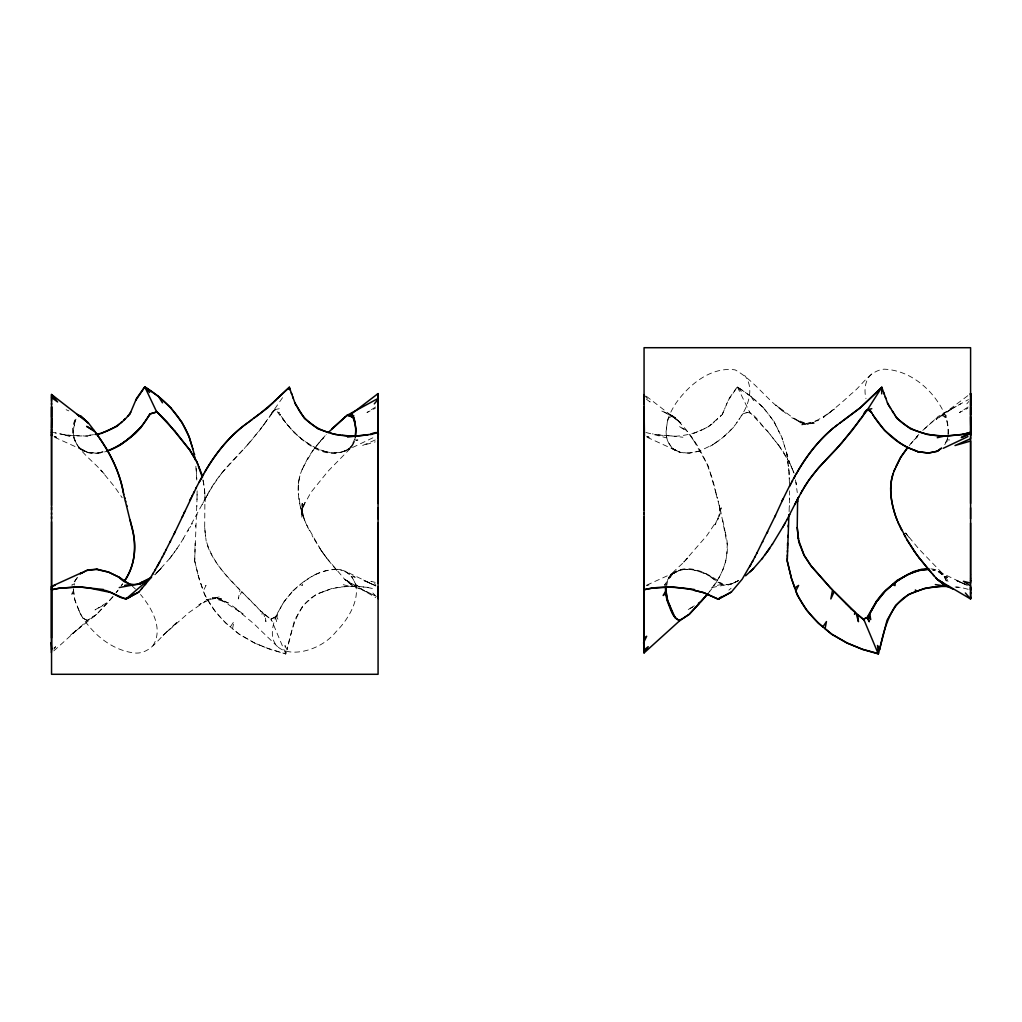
<?xml version="1.0" encoding="UTF-8"?>
<svg xmlns="http://www.w3.org/2000/svg" width="1022" height="1022" viewBox="0 0 1022 1022"><rect width="100%" height="100%" fill="white"/><g stroke="black" fill="none" stroke-linecap="round" stroke-linejoin="round"><path stroke-width="0.75" stroke-dasharray="5 3.75" d="M266.103 647.756L285.764 653.927L286.978 649.8L285.01 645.482L285.764 653.927L270.025 649.366L254.248 642.889L239.276 634.24L225.811 623.177L215.118 611.36L204.745 595.085L198.92 578.414L194.704 560.976L197.016 498.889M197.016 499.579L197.08 494.418M197.08 495.108L197.118 490.841M204.937 495.581L204.681 528.642L205.882 538.658M789.112 511.639L789.597 494.418M789.597 495.108L789.636 490.841M789.533 499.579L789.533 498.889M194.985 546.233L195.061 543.104M196.901 506.235L196.914 505.507M789.418 506.235L789.444 505.507M204.707 527.556L205.448 534.966M205.243 501.47L205.256 500.716M194.729 560.043L194.832 554.908M194.87 552.033L194.959 548.84M302.231 503.45L301.797 517.937L302.231 503.45L301.899 512.648L304.888 501.815L301.452 509.569L310.995 492.297L328.279 470.976L352.053 446.691L355.873 438.757M195.713 525.078L195.649 526.815M355.183 438.157L351.134 446.614L354.072 441.312L357.943 439.984L354.826 439.869L355.286 437.212M947.701 438.157L944.021 445.937M947.816 437.212L947.343 439.869L950.473 439.984L946.602 441.312L944.162 445.707M91.188 452.72C77.57 452.363 70.799 436.982 74.402 425.139M948.097 434.516C949.221 428.844 946.985 423.491 946.244 417.781C936.293 392.499 912.071 370.156 883.992 369.172C869.275 370.705 862.146 385.843 851.16 393.955C842.345 402.298 832.93 409.975 823.336 417.41L834.412 409.068L822.774 417.129L810.791 423.734L818.328 420.336L801.733 424.833L815.85 422.891L805.157 423.44L799.843 422.648L808.236 424.322L791.616 417.717L804.199 423.951L792.446 417.398L775.851 405.082L785.892 413.348C767.445 400.713 754.53 380.606 735.15 369.887C711.108 366.476 689.301 384.387 676.155 402.885C671.761 409.758 667.532 417.219 666.868 425.51C665.565 431.642 665.82 438.54 669.193 443.918M302.435 468.881C295.026 484.85 298.45 503.309 304.109 519.265L302.09 508.688M298.756 481.732L298.462 483.815M298.858 480.8L299.88 475.92M79.946 448.415C71.923 440.099 72.153 427.17 76.599 417.73M298.322 484.747L298.296 492.834M73.495 588.889C73.878 594.676 74.542 600.732 77.225 606.033C78.668 610.211 80.687 614.133 82.846 617.965C94.509 635.697 113.046 650.49 134.61 653.007C149.774 654.412 157.618 639.517 167.71 631.021M261.977 614.363L262.373 611.935L261.389 611.795C241.166 589.196 214.147 570.289 206.048 540.012M665.45 588.404C665.948 574.543 679.822 567.695 687.653 557.986L683.744 562.087L706.956 535.49L718.428 518.282L714.889 524.886L717.674 519.24L721.187 507.781L719.462 516.225L719.59 505.43L727.281 544.867L726.425 558.868L723.154 569.292L718.492 578.529L709.306 591.879M948.135 434.184C947.752 427.362 949.361 415.379 939.703 415.29L937.634 417.027M74.376 425.293C74.593 422.929 75.143 420.617 75.73 418.317C63.006 443.114 91.418 457.677 104.563 474.323L100.744 470.018L114.234 486.344L122.18 497.727M73.456 589.055L73.584 590.55L70.659 595.519L73.763 592.53L74.734 599.888L79.422 611.565M723.244 412.185L722.222 414.574L708.284 426.864M675.555 418.024L672.169 416.095L668.299 418.139L667.315 421.882L665.884 433.328L667.66 441.67L672.502 448.454L669.052 443.701M336.736 569.292C315.491 570.008 297.159 584.239 284.87 600.706C281.995 604.564 280.028 609.035 277.511 613.123C254.644 663.137 313.55 660.212 336.072 631.673C349.818 618.169 366.259 590.141 348.962 574.083M728.175 400.509L737.335 386.865L742.138 392.499M303.189 467.08L312.617 450.906M302.065 469.75L308.401 456.834L316.092 446.333M722.222 414.574L729.031 398.503L737.335 386.865L750.978 396.434L756.344 401.339M724.572 409.03L725.224 407.484M726.259 405.057L726.898 403.549M206.303 496.909L183.104 539.054M202.177 504.702L202.535 503.935M202.905 503.182L203.429 502.083M711.772 587.561L732.199 583.651L727.511 585.248L732.225 583.562L731.522 583.83C733.655 583.613 733.502 582.681 733.208 583.204M275.685 616.611L270.753 619.281L261.389 611.795L241.665 591.674L238.305 598.943L240.029 590.039C226.552 575.961 212.206 561.5 206.355 542.375M207.032 495.581C216.179 477.133 230.768 462.532 244.833 447.853M209.587 491.007L213.739 484.402M275.633 616.713L276.157 615.729L278.125 619.588L277.281 613.519L283.477 602.622M196.658 515.573L197.208 514.564M205.741 497.944L207.313 495.057M205.256 498.813L204.03 501.01M192.008 524.056L192.404 523.353M209.05 491.965L209.497 491.16M152.866 645.802C163.814 628.913 151.767 607.937 140.487 594.485M207.44 494.84L208.015 493.805M187.997 530.942L188.533 530.035M213.917 484.121L221.544 473.378M190.169 527.263L190.744 526.304M714.404 443.561C725.377 436.598 734.844 427.222 741.257 415.865C748.934 404.482 754.147 387.415 744.757 375.559M183.705 538.096L179.284 545.148M77.391 577.507L75.13 580.726L74.236 585.299L74.491 583.664L71.808 585.21L78.387 576.076L77.979 576.676M179.604 544.649L173.881 552.928M264.736 423.351L284.154 395.361M177.228 548.38L169.46 558.868M672.974 573.623L667.647 580.726L666.753 585.299L667.021 583.664L664.338 585.21L669.64 577.839M285.764 653.927L271.034 618.847L271.252 620.443M736.734 422.584L737.399 421.601M738.855 419.416L739.328 418.726M669.653 577.813L670.905 576.076L667.724 577.711C675.874 569.318 688.509 567.197 699.214 571.605C710.034 572.805 716.869 586.053 727.69 584.38L726.77 584.648L731.931 583.779M121.695 585.21L122.602 583.805L121.043 586.079M272.018 413.552L259.256 430.875L244.284 448.466M263.382 425.241L264.506 423.657M172.003 555.47L170.827 557.067M53.962 649.047L55.686 646.696L53.617 648.331M312.911 450.51L315.274 447.342M263.203 425.484L250.76 441.248M737.335 386.865L749.496 411.917L767.509 431.22C760.317 425.522 751.144 404.418 741.257 415.865M173.497 553.439L172.373 554.946M170.061 558.101L154.411 575.501M161.042 568.449L154.756 574.594M272.516 412.914L275.084 409.541L279.223 412.914M113.072 596.58L96.732 614.311L69.994 635.531L81.108 626.358L73.61 632.976M283.861 601.945L291.998 591.942M912.454 441.734L908.98 445.899L910.551 444.021M271.737 412.786L273.615 410.499M320.486 441.07L326.286 434.516M319.337 442.462L316.45 445.899M320.653 440.865L318.404 443.574M708.604 592.696C722.592 576.382 731.765 554.026 725.224 532.59M918.804 434.516L910.921 443.574M112.803 596.874L108.575 601.664L95.02 609.917L107.08 603.287L96.732 614.311L92.236 617.224M913.745 440.175L917.13 437.339L915.239 438.425L916.683 436.816M316.271 446.116L318.021 444.021M966.812 403.869L968.741 401.569M221.94 472.841L243.773 449.041M871.792 373.911C864.829 380.043 863.909 390.123 865.992 398.669M749.496 411.917L749.267 411.444M916.696 436.803L917.743 435.615M246.851 445.605L245.395 447.24M325.175 435.666L322.709 438.425L324.613 437.339L321.802 439.486M249.534 442.615L250.237 441.836M249.227 442.96L247.158 445.26M922.764 430.403L939.703 415.29L968.486 399.602M160.965 568.539L155.689 573.661M158.487 570.851L155.893 573.253M924.284 428.882L937.621 417.027M172.807 626.256L177.866 621.465L163.124 635.314L189.057 612.485L205.805 600.987L198.907 604.756L209.663 599.659L220.177 596.733L206.201 599.799L216.345 598.394L221.404 598.764L212.397 597.755L228.213 602.967L214.939 597.001L228.213 602.967M733.515 427.362L722.017 438.246M712.04 423.951C701.833 431.782 688.458 435.346 675.759 436.228L667.685 435.679M714.57 421.639L712.973 423.108M717.751 418.701L716.154 420.17M720.229 416.414L721.225 415.494M53.821 650.873L87.253 620.648L92.58 616.943M273.385 410.793L274.343 410.103L273.206 410.997M352.053 446.691C323.591 468.344 291.436 432.255 276.438 410.525M292.803 590.946L300.072 584.61L302.474 585.593L302.729 582.323L314.699 574.837M353.305 586.104L356.448 586.526C356.359 585.504 352.36 585.58 353.305 586.104L374.844 595.545L358.748 587.906M728.852 590.154L731.1 588.238M325.494 451.686C334.526 453.525 343.967 453.691 351.108 446.627C340.492 456.821 323.987 452.72 312.515 446.116M967.821 395.693L936.126 419.48L953.028 408.085L948.122 410.933L960.718 403.831M711.772 577.634L722.273 584.635L721.225 584.801L722.656 584.699M720.152 439.549L719.22 440.201M689.198 453.206L679.834 452.324L671.863 448.262C680.09 454.611 690.706 453.551 700.006 450.894L712.973 444.557M711.874 445.324L709.817 446.358M712.219 445.094L715.349 442.896M716.294 442.245L718.249 440.878M375.598 406.999L366.962 412.53L375.291 408.289M968.128 406.999L959.479 412.53L967.821 408.289M672.284 573.419C688.854 561.857 709.945 574.057 723.538 584.903M92.772 616.79L96.732 614.311M694.321 605.791L687.538 609.917L694.245 606.238M734.256 582.693L738.523 580.585M742.751 413.872L749.292 411.981M79.461 611.629C81.198 617.135 87.126 623.931 92.082 617.352M737.807 580.956L738.408 580.649M672.744 573.751L678.365 570.889L673.076 573.419L677.509 571.247M712.053 577.43C702.318 572.128 690.272 566.993 679.272 570.455M673.076 573.559L670.151 575.156L674.533 572.831M693.465 433.545L697.975 431.514M675.631 572.192L671.62 574.287L676.449 571.86M735.738 581.991L734.09 582.757L735.776 581.978M668.299 418.139L672.169 416.095L672.399 417.883L673.843 418.432L672.821 415.801L658.653 409.707M344.644 451.277L375.432 436.586M735.38 582.17L734.396 582.629L737.973 580.879M271.073 619.102L274.599 617.505L276.668 621.785L275.429 617.096M735.022 582.336L732.557 583.447M699.981 430.607L701.948 429.725M703.941 428.818L707.122 427.388M646.773 585.121L680.294 569.944M375.24 439.958L362.478 445.541L375.24 441.849M344.325 451.354L345.334 450.945M315.249 574.492C324.753 570.161 335.548 567.619 345.64 571.362L375.841 585.9L363.232 580.036M646.492 585.708L648.996 584.903M279.262 408.711L275.084 409.541M699.942 450.906L689.569 453.129M86.231 451.75L79.346 448.262L87.304 452.324L98.24 452.874M97.895 452.95L104.781 451.481L97.052 453.129M89.208 435.321L93.526 434.669M90.651 435.104C78.272 437.173 65.523 435.257 53.361 432.472M717.303 585.312L721.954 584.431M349.332 586.206L332.559 588.238L316.22 594.357L303.1 605.318L294.502 620.341L286.978 649.8C292.254 627.304 298.169 599.595 323.259 591.738L322.875 589.975L324.37 591.304C340.594 584.84 360.229 585.133 375.687 589.311M65.178 435.014L74.057 437.863M336.545 569.305C343.111 568.858 349.064 574.875 355.234 577.226L351.721 576.37M955.123 587.011L961.204 587.433L956.222 587.062M655.281 434.478L669.947 435.832M65.536 435.04L84.226 435.96L90.409 437.237M658.053 435.04L665.475 435.525M671.25 435.921L682.926 437.237M90.984 452.708L96.668 453.206M368.175 587.369L359.195 586.756L354.992 584.15L357.087 586.641L349.55 586.258L342.804 584.584M930.927 568.858C939.525 569.28 946.972 575.795 948.825 584.162M645.891 432.472L666.587 437.863M65.05 434.989L55.214 432.843M652.432 433.839L653.16 434.018M938.158 571.362L944.213 576.357L947.764 577.226C941.811 576.587 939.065 569.599 932.588 569.995L938.158 571.362L966.135 584.814L955.749 580.036L961.28 582.578M968.204 589.311L960.833 587.407M375.189 582.374L370.871 581.288L375.674 584.392M254.848 643.132L239.276 634.24L232.556 628.722L233.936 621.568L230.346 626.869C218.759 617.211 209.05 604.858 203.289 590.92L206.074 585.414L202.305 587.918L198.191 575.322M946.155 417.359L944.724 416.81L946.385 415.865L944.379 416.721L942.591 416.056L945.069 414.485L939.703 415.29M325.405 451.647C305.361 445.247 289.264 430.173 278.789 412.224M678.915 451.852L680.256 452.388M86.397 451.852L87.739 452.388M262.169 646.147L264.992 647.296M256.535 643.822L261.019 645.661M646.632 436.253L649.213 437.339L646.632 436.1M54.115 436.253L56.683 437.339L54.115 436.1M326.503 557.808L344.823 579.448L351.964 584.124C340.364 576.855 355.503 587.599 351.734 584.954M66.136 409.707L68.844 410.87M965.356 584.482L956.681 580.675L967.451 585.414M375.841 585.798L364.164 580.675L374.933 585.414M664.07 412.045L674.035 417.743M647.054 437.237L677.688 451.213M54.536 437.237L82.782 449.999L80.074 448.543M83.216 450.191L85.158 451.213M84.813 451.047L85.49 451.366M83.663 450.395L77.8 447.559L84.647 450.97M364.024 590.486L355.63 585.798M797.186 420.489L804.199 423.951M673.46 448.977L675.312 449.999L672.514 448.492M220.65 599.582L243.083 613.992L232.288 605.778L253.878 623.765L278.84 647.884M686.375 430.326L679.157 426.353L687.333 431.642M716.294 494.52C710.571 465.649 695.969 436.905 674.098 417.232L675.312 417.806L672.821 415.801M349.728 582.323L345.206 579.781L351.632 584.903M344.823 579.448L375.713 597.589M311.314 445.362C298.373 438.144 287.872 427.055 280.181 414.459M79.601 448.607L84.532 451.724L90.792 453.372L98.035 453.321A54.281 31.337 -45 0 0 105.956 451.52M738.076 387.364C749.752 395.233 761.313 403.907 769.464 415.571M668.145 413.399L680.09 422.214L674.482 417.576L675.568 418.049M774.012 421.843L781.856 437.48M944.213 576.357L947.113 582.693M349.332 574.364L345.64 571.362M646.492 399.308L650.12 401.953L644.793 395.655M646.313 396.229L680.959 423.07L677.88 420.642M82.846 617.965L87.253 620.648M262.296 612.459L263.65 613.558L265.924 621.67L265.068 614.592L270.753 619.281M763.204 407.574L757.098 402.016M132.132 585.951L135.492 589.106M942.054 573.023L918.714 548.776L905.62 533.062L908.903 537.329M372.851 592.99L377.233 597.551M336.685 570.429L327.73 559.507M763.421 407.765L773.986 421.383L775.915 425.267M778.841 445.541L767.535 431.246L782.328 450.063L790.798 465.419M770.23 416.58L774.306 422.06M778.981 445.72L789.597 462.647L781.715 436.956L778.432 430.39M905.824 533.088L909.721 538.402M321.1 550.347L324.063 554.486M324.383 554.92L325.788 556.837M323.859 554.192L327.155 558.702M693.836 440.763L708.272 466.019L715.873 492.745M321.777 551.28L323.437 553.605M321.662 551.126L314.048 539.041M691.191 437.02L689.633 434.797M693.453 440.227L691.587 437.582M320.87 550.015L306.779 525.155M750.978 396.434L754.977 402.821M279.913 414.025L280.322 414.689M356.41 585.798L351.734 576.395M308.989 529.715L309.513 530.648M312.042 535.4L312.975 537.087M777.844 429.151L776.49 426.481M308.503 528.808L305.144 521.616M306.051 523.634L303.802 518.09M790.517 464.818L792.344 469.085M794.03 473.097L793.098 470.874M793.787 472.547L791.935 468.191M791.13 466.16L791.475 466.926M944.251 576.395L946.794 581.952M789.84 462.953L790.351 464.333M304.582 520.172L300.545 507.87L298.309 493.153M302.972 515.88L302.665 515.075M785.343 448.837L785.599 449.552M725.288 532.781L724.343 527.659M782.009 437.991L782.507 439.575M784.308 445.349L784.704 446.742M783.005 441.146L783.401 442.526M786.518 452.49L789.01 471.398L789.418 483.38L789.38 481.847M717.112 497.356L717.406 498.455M718.032 500.754L718.338 501.853M719.207 505.238L720.778 513.312M194.704 560.976L197.872 574.057M795.499 479.88L797.275 492.566M203.071 480.455L204.566 489.653M795.985 482.256L796.445 484.39M203.314 481.643L202.969 479.88M203.455 482.256L203.915 484.39M722.695 520.16L724.24 527.071M719.424 506.363L716.064 493.779M788.256 465.559L788.371 466.275M787.834 461.855L788.103 464.065M195.854 466.275L196.824 480.327M205.499 535.528L205.729 537.189M206.176 541.123L205.831 538.096M788.677 468.446L789.01 471.398M196.16 468.446L196.492 471.398M787.017 455.097L786.889 453.768M787.425 458.175L787.566 459.657M204.502 488.465L204.988 496.258M204.745 492.566L204.86 494.303M205.052 497.203L205.115 498.378M204.604 490.19L204.668 491.429M789.112 474.374L789.035 472.151M196.594 474.374L196.505 472.151M789.214 477.389L789.252 478.909M196.697 477.389L196.735 478.909M194.959 547.562L194.959 548.201M117.517 590.946L116.086 592.696L119.178 588.889L117.517 590.946M357.189 585.951L356.308 585.632L357.189 585.951M676.181 450.395L670.33 447.559L677.164 450.97L676.181 450.395M721.008 514.028L720.919 513.964"/><path stroke-width="1.5" d="M51.547 521.795L51.547 649.966M51.547 518.652L51.547 516.634M51.547 514.398L51.547 512.814M51.547 509.901L51.547 506.925M51.611 406.692L51.547 427.899M378.076 405.427L378.255 393.636L377.488 394.019M378.076 393.726L378.153 399.283L374.295 403.869M378.076 598.432L378.076 597.104L378.319 598.688M378.076 596.644L378.076 595.008M378.076 587.011L378.076 594.255M378.076 590.103L378.089 586.832M378.076 523.085L378.076 583.089M378.076 507.781L378.076 518.844M378.076 441.031L378.076 503.476M378.076 436.598L378.076 438.719M378.076 435.321L378.076 406.884M644.064 521.795L644.064 649.966L648.203 646.696L644.064 652.943L679.771 620.648L689.25 614.311L708.003 593.514L701.105 601.664L698.384 603.312M644.064 520.888L644.064 519.994M644.064 518.652L644.064 516.634M644.064 514.398L644.064 512.814M644.064 509.901L644.064 506.925M644.064 401.416L644.064 400.611M788.933 514.564L787.234 560.976L791.45 578.414L797.262 595.085L806.601 610.172L818.328 623.177L831.793 634.24L847.366 643.132L862.542 649.366L878.511 653.595L877.528 645.482L879.495 649.8L878.294 653.927L862.657 649.404L846.765 642.889L831.793 634.24L825.073 628.722L826.453 621.568L822.876 626.869C811.289 617.211 801.58 604.858 795.806 590.92L798.604 585.414L794.822 587.918L791.45 578.414L787.234 560.976M970.593 416.899L970.593 415.136M970.593 414.715L970.593 406.884M970.593 400.752L970.593 405.427M970.006 394.019L970.772 393.636L970.606 414.804M970.593 393.726L970.593 396.868M970.593 598.432L970.593 597.104L970.593 598.969L937.34 579.448L933.891 575.603M970.593 593.399L970.593 592.53M970.593 590.103L970.478 586.973M970.593 578.235L970.593 583.089L963.401 581.288L970.593 585.951M970.593 574.453L970.593 523.085M970.593 507.781L970.593 518.844M970.593 436.598L970.593 438.719L955.008 445.541L970.593 441.031L970.593 503.476M970.593 432.319L963.031 434.388L970.593 432.319L970.887 435.04L970.568 416.759M51.547 505.532L51.547 428.921M892.679 475.115C888.744 488.452 891.261 502.888 895.489 515.88M970.593 425.804L970.593 417.334M51.547 404.571L51.547 402.936M644.064 404.571L644.064 402.936M797.645 498.378L797.224 527.352M51.547 417.308L51.547 406.871M970.593 580.253L970.593 581.148M378.076 433.609L378.063 434.401M890.673 488.554L890.686 487.673M51.547 432.127L51.547 434.848M51.534 637.996L51.547 586.385L82.003 572.55M378.076 595.762L378.076 591.725M644.064 432.127L644.064 505.532M787.298 557.808L787.259 560.043M787.502 546.233L787.579 543.104M51.534 397.392L51.547 394.492L57.602 401.953L51.547 397.532L51.547 401.276M797.76 501.47L797.786 500.716M787.31 556.505L787.349 554.908M787.387 552.033L787.438 550.436M787.783 536.997L787.847 535.4M788.243 525.078L788.166 526.815M378.076 430.39L378.076 399.372M970.606 426.251L970.593 432.178M721.979 596.465L718.236 599.186L704.324 592.875L689.582 589.119L672.272 586.935L651.589 588.25L644.064 589.745L644.064 586.36L644.064 637.996L646.683 636.246L643.617 642.608L644.064 648.357M644.064 432.344L644.09 434.861M51.56 648.421L51.381 652.573M644.077 648.421L644.064 652.943L644.064 347.71L970.593 347.71L970.593 598.969L965.381 592.99M970.632 397.762L970.683 399.283M881.705 393.866L881.807 387.325L860.409 407.663L881.807 387.325L887.799 403.831L896.971 418.458L910.564 428.908L927.21 434.465L945.018 436.266L963.12 434.376L944.302 436.087L937.276 437.71M682.236 618.949C673.83 623.893 671.16 607.566 668.094 601.869C666.919 597.027 665.411 591.776 666.408 586.794M51.547 435.921L51.547 435.168M970.606 586.832L970.593 596.644M854.507 614.363L854.903 611.935L830.375 587.803L832.547 590.039L830.835 598.943L834.182 591.674L846.331 604.053M970.606 435.321L970.593 433.609L961.293 437.531L970.593 432.753M51.56 586.577L51.547 589.502M130.714 412.185C123.636 423.172 111.462 430.275 98.981 433.839M666.306 587.586L666.114 590.55L663.189 595.519L666.28 592.53L667.251 599.888L674.571 616.496M851.403 609.163L863.271 619.281L867.129 617.505L876.48 601.115L882.51 593.437L897.265 580.279L913.566 571.553L921.793 569.228L928.002 568.73L929.573 570.838M51.522 434.567L51.56 435.832M135.658 400.509L144.805 386.865L149.621 392.499M892.998 474.208L894.135 470.848M378.089 435.436C381.18 427.873 360.753 438.464 376.658 432.689M895.668 467.182L900.331 457.92L907.804 447.342L900.931 456.834L894.033 471.065M893.305 473.301C887.99 488.452 891.542 505.481 897.112 520.172M894.403 470.184L894.953 468.881M129.705 414.574L136.501 398.503L144.805 386.865L158.461 396.434L162.46 402.821M174.238 533.714L196.377 487.468M184.088 512.903L184.739 511.473M182.261 516.979L182.951 515.446M756.727 553.387L775.468 515.446M840.403 422.661C808.236 445.413 790.568 482.039 774.778 516.979M51.7 418.483L51.547 432.638M786.876 519.828L795.065 503.935M767.1 533.037L767.752 531.67M794.694 504.702L798.067 498.302M175.235 531.67L165.973 549.964M795.423 503.182L796.253 501.547M169.92 542.235L170.585 540.945M762.45 542.235L762.77 541.583M137.408 584.431L151.115 577.558M189.594 500.639L191.025 497.867M191.651 496.654L192.366 495.248M194.167 491.748L193.401 493.256M782.111 500.639L782.916 499.068M789.521 486.268L789.929 485.476M162.191 557.297L166.267 549.389M195.751 488.682C208.475 463.528 224.47 439.077 247.873 422.661M163.865 554.065L164.555 552.71M754.709 557.297L757.085 552.71M752.269 561.985L755.066 556.607M162.549 556.607L154.769 570.634M158.972 563.467L159.751 561.985M753.048 560.49L742.202 579.167L731.369 592.045L718.236 599.186L703.404 592.53L694.168 590.294M863.603 619.102L867.129 617.505L869.185 621.785L867.844 617.135L876.378 601.945L885.32 590.946L889.855 586.998M800.545 493.805L802.832 489.666L802.193 490.841M789.035 515.842L789.725 514.564M868.202 616.611L868.674 615.729L870.655 619.588L869.811 613.519L876.007 602.622M138.851 592.032L149.672 579.167L155.459 569.471M797.122 499.988L801.12 492.77M201.398 478.245L199.316 481.962M203.582 474.323L202.497 476.29M206.112 469.775L205.026 471.73M790.325 484.696L790.785 483.853M793.928 478.245L795.359 475.703M796.112 474.323L796.866 472.956M798.642 469.775L797.543 471.73M798.259 497.944L798.834 496.909M786.978 519.636L783.848 525.282M784.538 524.056L784.922 523.353M791.846 481.962L792.51 480.774M801.58 491.965L802.027 491.16M772.313 544.356L783.823 525.334M158.512 564.361L157.145 566.648M152.546 574.351L153.223 573.214M751.029 564.361L749.663 566.648M841.745 442.96C828.305 458.137 812.822 471.742 802.845 489.64M124.096 581.582C135.16 565.881 137.114 545.799 131.825 527.659M808.428 480.94L803.56 488.554M782.699 527.263L783.274 526.304M175.018 431.246L189.798 450.063L166.739 421.575L156.979 411.917L150.208 413.884L140.998 427.362L135.211 433.481L121.567 444.161A54.281 31.337 -45 0 1 107.259 451.085M51.547 586.36L55.239 585.299M808.977 480.046L818.584 467.667L836.775 448.505M772.491 544.074L761.978 558.868M206.521 469.047C216.37 452.682 228.545 437.544 243.683 425.804M799.038 469.047C808.261 453.589 819.695 439.498 833.454 427.86M288.115 389.152L289.29 387.325L289.814 388.309M836.814 448.466L851.786 430.875L867.512 409.656L881.807 387.325M762.578 558.101L753.444 568.577L745.613 575.795M878.294 653.927L863.564 618.847L863.782 620.443M106.735 451.06C124.173 444.634 139.439 432.012 148.727 415.865L150.272 413.833L156.775 411.981M768.812 549.67L768.174 550.551M769.196 549.133L769.758 548.38M150.208 413.884L148.727 415.865M857.254 423.351L842.064 442.615M857.484 423.057L860.281 419.02C861.929 419.608 867.282 403.435 871.74 412.914M764.903 554.946L766.027 553.439M766.768 552.417L767.918 550.884M753.572 568.449L750.084 571.796M124.39 581.096C135.952 564.578 136.846 543.538 131.289 524.554M867.512 409.656L871.779 408.711M876.378 601.945L884.515 591.942M699.597 603.287L689.25 614.311L685.302 616.79M864.254 412.786L866.145 410.499M141.483 588.902L142.262 587.982M144.996 584.725L145.788 583.792M144.805 386.865L156.775 412.134L156.749 411.444M328.126 432.613L347.186 415.29L378.076 398.452M246.11 423.977L267.879 407.663L276.259 399.551M273.985 401.774L284.18 392.052M277 398.836L289.29 387.325L295.269 403.831L304.454 418.458L318.034 428.908L321.24 429.981M273.206 402.515L261.032 412.811M140.998 427.362L127.942 439.319M289.29 387.325L284.678 391.592M119.523 423.951L116.93 426.34L109.418 429.725M122.04 421.639L120.443 423.108M125.233 418.701L123.636 420.17M127.712 416.414L128.708 415.494M151.639 577.072L125.719 599.186L110.874 592.53L89.387 588.059L78.26 586.82L59.072 588.25L51.547 589.745L59.072 588.25L79.742 586.935L103.452 589.515L101.651 590.294C112.803 588.991 123.981 606.353 132.822 593.948M331.767 428.882L345.091 417.027M345.104 417.027L347.186 415.29L353.638 417.359L354.966 421.473M929.266 569.292C912.237 569.612 897.252 579.5 885.32 590.946M945.823 586.104L948.965 586.526L944.213 584.929L953.13 589.17M718.236 599.186L720.178 597.538M889.894 586.96L892.589 584.61L895.004 585.593L895.246 582.323L907.217 574.837M731.382 592.032L718.607 598.981M939.908 449.322L937.161 451.277L928.398 453.053L918.012 451.686L928.398 453.053L937.161 451.277L940.151 449.131M940.828 448.658L941.62 448.096M865.736 410.997L866.86 410.103L865.902 410.793M348.962 415.813L378.076 393.572L378.076 674.29L51.547 674.29L51.547 394.492L88.429 423.07C105.113 444.059 119.446 467.693 123.764 494.52M244.373 425.293L245.05 424.782M839.701 423.185L842.141 421.371M836.89 425.293L837.567 424.782M834.833 426.838L836.213 425.804M843.188 420.591L860.435 407.65L841.093 422.137M250.671 420.591L252.191 419.454M248.576 422.137L249.624 421.371M253.712 418.317L260.061 413.54M643.911 394.607L644.064 401.276M119.255 577.634C125.936 584.175 136.054 587.458 144.613 581.301L142.48 582.514L146.005 580.585M120.443 444.557L125.719 440.878M119.689 445.094L117.287 446.358M139.695 583.562L140.921 583.741L139.873 583.485M148.228 579.423L146.044 580.56M940.406 448.939L941.224 448.403M683.028 618.284L684.612 617.352M85.848 570.889L80.099 573.827L87.764 569.944L97.422 569.241L108.575 572.103L119.702 577.519L130.675 584.967M142.492 582.336L141.573 582.757L143.923 581.646L141.803 582.668L143.259 581.978M125.719 599.186L138.839 592.045L126.076 598.981M96.707 569.51L108.575 572.103L119.536 577.43M100.935 433.545L104.947 431.744M78.898 416.478L80.304 415.801L88.429 423.07L80.802 416.158L76.982 414.37M142.16 582.502L142.901 582.144M86.755 570.455L97.192 569.241M943.28 448.288L967.949 436.586M644.128 406.692L644.064 432.574M108.945 429.93L105.458 431.514M936.855 451.354L937.851 450.945M907.766 574.492L919.097 570.314L929.062 569.305M644.064 589.745C660.646 585.504 677.842 587.254 694.475 589.528M347.569 437.071L370.513 434.388M129.794 584.635L124.773 585.312M119.255 587.561L139.414 583.779M95.02 434.439L99.964 433.698M941.85 586.206L925.089 588.238L908.737 594.357L895.63 605.318L887.019 620.341L879.495 649.8C884.771 627.304 890.686 599.595 915.776 591.738L915.393 589.975L916.9 591.304C926.75 587.139 937.787 586.028 948.403 586.539M368.29 434.618C342.459 439.256 310.062 433.047 297.568 407.497M947.215 586.436L935.334 584.584M170.93 407.995L181.482 421.843M336.391 434.631L332.865 433.852M340.569 435.053L337.758 434.772M343.571 435.359L351.466 436.164M943.983 436.164C926.188 435.589 907.242 430.428 895.604 416.273M342.012 435.206L342.792 435.283M918.063 451.686L906.706 447.151L899.143 442.462M927.963 568.845L916.376 554.192L906.578 539.041M325.801 431.501L322.185 430.288M330.515 433.073L331.69 433.469M326.35 431.68L327.845 432.191M353.638 417.359L355.988 429.189L355.286 437.212C356.129 430.594 356.014 421.703 352.207 416.81L353.855 415.865L351.862 416.721L350.073 416.056L352.539 414.485L347.186 415.29M914.997 450.472L917.922 451.647M915.188 450.549C896.256 443.714 882.944 430.786 872.775 414.574M93.858 430.326L86.627 426.353L94.803 431.642M942.246 582.323L937.34 579.448M899.105 442.437L884.541 430.377L873.925 416.414M145.558 387.364C164.695 399.321 181.137 416.197 189.338 437.48M871.063 412.045L868.956 410.525M667.979 602.954C670.777 609.368 672.54 617.722 679.592 620.482L679.132 619.843L679.771 620.648M854.814 612.459L856.168 613.558L858.442 621.67L857.586 614.592L863.271 619.281M158.499 396.498L171.083 408.008M846.433 604.168L851.364 609.125M156.979 411.917L174.979 431.22M930.199 571.541L931.285 572.729M934.274 576.025L919.097 557.897M933.508 575.182L932.511 574.083M935.909 577.852L936.931 578.989M919.021 557.808L914.294 551.28M95.685 432.843L96.4 433.826M914.192 551.126L907.242 540.293L897.661 521.616M890.098 407.497L890.635 408.353M892.385 411.151L893.79 413.386M889.562 406.641L887.441 402.847M894.684 414.804L895.144 415.545M297.044 406.641L294.911 402.847M873.069 415.047L873.503 415.724M872.443 414.025L871.306 412.224M901.302 529.332L902.043 530.648M904.559 535.4L905.492 537.087M675.363 617.965L674.443 616.202M181.788 422.06L189.185 436.956L192.174 446.742M904.304 534.864L903.857 533.931M898.568 523.634L895.911 516.991M899.296 525.155L901.021 528.808M196.952 462.046L189.722 449.974L196.812 461.727L202.445 477.619M198.613 466.16L198.958 466.926M96.758 434.312C109.673 451.813 119.497 471.18 123.343 492.745M798.885 542.375L804.084 555.265L811.481 566.533L830.426 587.854L810.535 565.14L804.084 555.265L798.565 540.012M51.1 642.608L51.547 648.357M197.31 462.953L197.834 464.333M80.304 415.801L80.917 417.219M289.775 388.667L290.286 390.059M883.813 392.844L884.311 394.224M885.269 396.868L885.793 398.299M291.296 392.844L291.794 394.224M292.752 396.868L293.263 398.299M131.723 527.071L123.534 493.779M191.523 444.621L192.826 448.837M192.57 448.121L194.499 455.097L194.372 453.768M199.124 467.424L201.794 474.285M189.479 437.991L191.267 443.893M124.582 497.356L124.888 498.455M125.514 500.754L125.821 501.853M131.263 524.363L131.059 523.609M130.765 522.472L130.164 520.16M126.677 505.238L126.907 506.363M667.43 601.524L665.744 594.676L665.45 588.404M202.024 475.383L202.254 476.482M970.593 588.417L970.593 589.783M378.076 588.417L378.076 589.783M798.246 537.189L797.224 527.556L798.438 538.977L798.335 537.853M798.706 541.123L798.31 537.649M194.704 456.63L195.049 459.657M378.076 432.178L378.076 430.045M644.064 435.168L644.435 435.947L644.064 406.871M970.593 399.372L970.593 400.701M970.593 574.875L970.593 578.145M787.477 547.562L787.477 548.201M942.527 583.345L940.329 581.914L944.481 584.124L937.723 579.781L942.527 583.345M943.728 584.558C939.703 581.454 944.302 584.967 943.728 584.558"/></g></svg>
